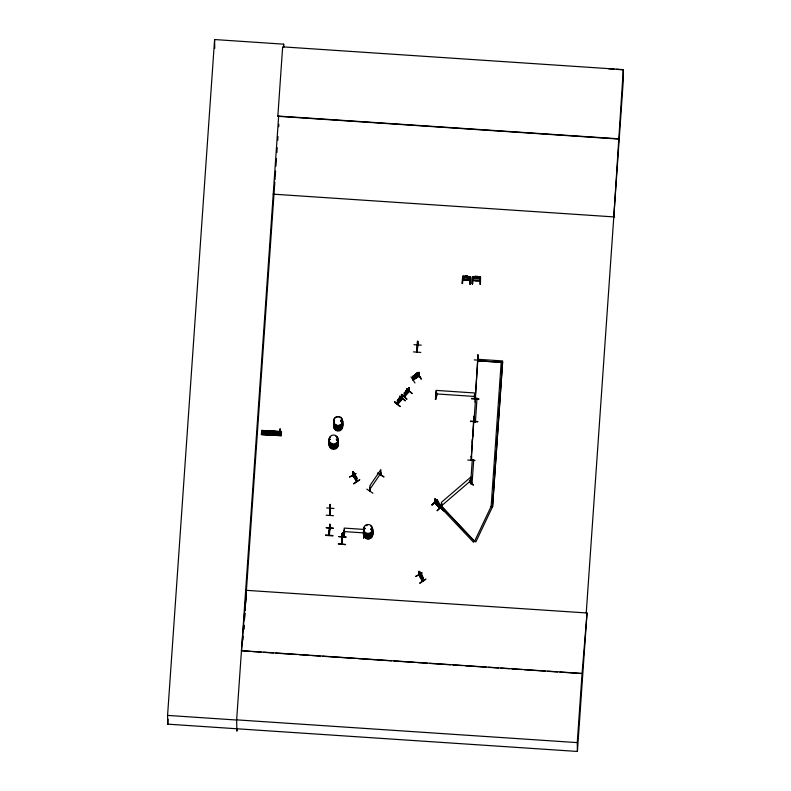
<?xml version="1.0" encoding="UTF-8"?>
<svg xmlns="http://www.w3.org/2000/svg" width="791" height="791" viewBox="0 0 791 791"><rect width="100%" height="100%" fill="white"/><g stroke="black" fill="none" stroke-linecap="round" stroke-linejoin="round"><path stroke-width="1.19" d="M280.281 433.409C280.143 432.232 280.894 434.427 281.448 432.252M281.112 433.517L281.388 432.608M281.141 433.517L281.161 433.211M281.537 433.122L281.349 433.339M417.658 343.67L417.618 342.384M280.034 429.187L280.014 434.605L280.044 428.999L279.806 433.409M342.473 535.616L342.157 533.5L341.771 544.129L342.582 534.33M330.055 512.37L330.47 504.431M329.096 534.617L329.857 524.324L329.096 535.2L329.056 534.489M345.558 544.406L338.232 543.852L345.538 544.712M420.802 352.4L413.485 351.896M475.075 460.52L467.748 460.055M478.871 398.901L471.555 398.387M417.47 344.985L417.312 352.114L417.618 343.304M332.873 535.527L325.556 534.963M342.365 536.773L342.434 535.25M342.414 534.439C341.386 555.381 343.284 520.458 342.177 537.514M342.127 541.182L342.493 533.856L341.781 544.05L341.821 543.199M417.302 347.417L417.203 349.474M281.458 432.015L281.26 435.722L261.425 434.605L261.653 430.62L261.594 431.431M261.455 434.061L281.299 435.169L281.339 434.447L261.485 433.577L281.28 435.406L261.435 434.229L281.289 435.238M261.495 433.359L281.339 434.467M279.085 432.677L261.574 431.708L261.613 431.135L281.448 432.272L281.487 431.55L261.653 430.433L281.477 431.807M281.448 432.311L281.418 432.736M330.322 508.02L330.391 506.497M329.709 527.923L329.788 526.391M342.137 537.573L342.543 536.96M261.425 434.556L281.27 435.633M261.584 431.659L279.085 432.598M342.295 538.038L342.157 537.623M280.192 428.999L279.955 433.419M329.412 530.514L329.283 531.414L329.54 528.793M478.852 399.287L471.525 398.822M263.66 430.779L263.452 434.338M264.797 434.457L265.005 430.858M266.814 434.575L267.022 430.966M268.604 434.684L268.811 431.075M281.161 434.081L281.22 432.598M342.216 421.929A4.558 4.489 -1 0 1 337.806 428.376L337.806 428.297M417.658 343.62L417.252 349.177L417.549 341.91M462.537 283.593L463.002 276.326L462.953 277.611M463.625 277.997L469.271 278.313L470.081 278.017L470.072 276.781L462.616 276.375L462.191 283.583L463.022 276.326M463.615 276.346L465.256 276.435M463.477 279.747L462.804 280.123L463.566 280.093M467.659 276.573L470.072 276.781L469.973 280.607L469.389 280.37M469.33 280.113L469.35 276.751M469.389 280.498L470.121 280.123M470.072 276.781L469.33 276.998M470.081 278.017L469.211 278.373M469.923 284.018L470.368 276.741L469.963 283.949M470.319 284.028L470.744 276.83M472.682 283.959L473.087 276.682L472.276 283.939C470.922 272.529 474.61 277.779 479.425 277.107M472.306 283.929L472.731 276.721M472.899 280.4C491.854 278.65 468.677 285.333 473.7 276.623L475.421 276.731M479.356 278.679L480.167 278.294L473.71 278.353M473.611 280.123C471.06 280.202 481.818 280.775 479.494 280.41M479.297 276.939C482.194 277.463 475.144 276.395 478.862 277.147L478.881 277.957L477.685 278.234L474.234 277.69L474.214 276.89L475.421 276.81M480.434 277.097L480.414 284.404L480.533 277.166M480.483 277.107L480.058 284.365M330.47 508.791L330.074 511.065L330.163 510.225M329.531 528.902L329.461 530.969L329.55 530.128M613.796 216.902L623.268 69.608L282.654 46.857L277.839 116.297L618.453 139.048M341.761 539.907L341.969 540.569M346.013 537.148L338.696 536.585L346.013 537.04M413.94 344.698L421.257 345.133M417.252 347.902L417.213 348.554M417.361 342.137L417.658 341.504L417.43 347.447M417.005 347.892L417.015 352.114L417.065 351.184M417.272 352.133L417.727 344.797L417.43 345.637M417.302 352.035L417.391 351.481M435.366 399.455L436.227 392.207L435.772 399.485M436.019 392.267L436.672 392.554L436.8 396.054L436.138 395.925M435.673 399.465L436.128 392.267M436.8 395.638L436.059 395.945M474.234 359.895L481.561 360.34M470.437 421.455L477.754 421.9M474.392 398.486L474.402 394.828M475.203 398.249L474.392 398.615L474.541 398.13M475.045 395.124L475.322 394.472L475.282 395.114L474.392 395.085M471.574 460.026L471.337 459.304M436.138 396.093L435.97 390.388L475.015 392.998L475.134 398.674L475.134 397.744M477.665 357.334L477.952 356.701L478.011 360.914L477.922 354.576L475.411 398.624L474.471 398.605M471.218 460.085L471.337 459.433M471.485 456.674L471.268 456.012L471.535 460.125M475.015 402.085L475.421 394.897M474.116 418.914C473.878 417.312 473.997 424.055 473.938 421.761M477.972 360.854L478.09 360.281M474.244 421.652L473.849 422.186M478.09 360.152L478.011 360.914M333.476 515.712L326.159 515.168M332.843 535.903L325.526 535.388M344.273 529.97L343.778 537.188L344.461 529.99M344.243 533.787L344.204 529.97M363.811 534.894L363.672 529.397L344.154 528.091L344.619 533.609M363.385 531.503L363.474 534.914M363.82 534.607L363.583 538.434M237.073 728.719L236.904 731.151L236.638 719.859L577.252 742.611L577.41 751.45L167.732 724.16L167.573 715.41L214.598 39.55L283.662 44.167L283.722 47.44M243.776 629.527L244.024 625.849M244.439 619.729L244.844 613.598M245.091 609.93L246.416 590.333L587.041 612.985L577.41 751.45M342.285 537.791L342.147 539.818L342.226 538.978M167.732 724.16L168.078 719.237M278.64 116.346L236.638 720.028L167.573 715.41M283.494 46.61L283.662 44.167M242.956 640.097L243.233 636.211M243.717 629.171L244.004 625.137M244.35 620.213L244.815 613.391M245.032 610.365L274.823 182.118M275.001 179.656L275.594 171.044M275.94 166.12L276.455 158.744M276.88 152.584L277.226 147.66M277.74 140.284L277.997 136.586M278.679 126.748L278.847 124.286M326.663 507.931L333.99 508.425M330.163 509.888L330.134 504.747L329.956 515.386L329.689 511.144L329.896 511.817M329.985 515.248L330.519 508.346M329.906 528.111C328.977 541.687 329.59 532.165 329.283 531.71M329.521 524.641L329.728 525.313M333.377 528.319L326.06 527.716L333.377 528.21M417.529 343.531L417.608 342.493M470.457 421.079L477.784 421.504M475.312 396.489L477.982 358.076M471.248 458.038L473.928 419.616M473.947 422.265L475.609 398.14L477.032 398.348M492.575 506.517L502.601 362.456L478.16 360.825L478.248 359.322L502.651 360.943L492.575 506.517L491.152 506.418L474.56 541.301L441.21 506.003L440.162 506.962L473.522 542.26L474.56 541.192L475.856 541.894L492.447 506.912L491.152 506.309L501.178 362.367M473.72 459.68L472.049 483.795L470.625 483.706L472.296 459.591L473.72 459.789L472.296 459.7M473.938 422.157L475.371 422.354L477.032 398.239M577.252 742.611L582.067 673.428L241.453 650.677L250.065 651.418M417.549 341.959L417.678 341.228L417.401 345.479M417.628 341.959L417.678 341.228M337.797 428.346L337.806 428.327A4.558 4.489 -1 0 1 334.336 421.405M342.355 533.895L342.493 533.174L342.513 534.409M241.453 650.845L246.416 590.333M330.292 506.734L330.381 505.696M329.689 526.628L329.768 525.59M329.798 525.006L329.857 524.324M417.351 347.872L417.43 347.031M413.258 380.016L413.189 376.17L418.973 372.432L419.042 375.933L413.011 379.779L413.634 379.383M418.479 376.289L419.101 375.893M419.171 376.17L419.181 372.334C414.029 373.125 420.505 375.161 421.168 379.018L417.49 372.759L415.127 374.331L415.265 375.745L417.154 374.548L417.084 373.105M435.287 503.214L434.872 502.928M435.485 503.175L435.149 502.562M439.104 507.515C438.906 507.951 439.934 503.175 439.104 504.164M435.337 503.264L439.845 508.04L439.707 504.085L434.921 498.864L435.04 502.68L439.796 507.822M370.237 490.914L369.951 487.305L370.218 490.815M270.482 433.142L270.443 432.489M329.56 439.569L329.54 438.956M329.422 439.203L329.946 439.341M329.768 439.45L329.521 438.946M329.58 439.519L330.144 439.252M333.871 420.871L334.405 420.525M334.188 424.025L333.99 423.432M337.213 439.094L337.312 440.35L336.383 439.499M336.61 439.915L336.59 439.4M336.59 439.539L336.729 440.083M341.959 421.524L341.158 421.662M342.137 423.828L342.127 424.52M364.621 528.872L363.949 528.922M370.86 529.565L371.365 528.576L372.205 529.308M371.928 529.179L371.226 529.624L371.276 528.774M372.156 529.288L371.968 529.782M372.175 532.205L372.245 531.878M397.695 404.122L401.907 399.317L402.342 395.371M401.759 399.079L402.263 398.644M404.171 396.331C405.516 397.379 404.27 387.007 404.834 396.143M329.817 528.793L329.778 524.324M356.701 478.881L353.31 473.977L352.934 472.82L356.721 478.773L352.915 471.663L352.954 475.529L356.82 481.482L356.375 480.908M380.768 475.065L380.857 475.391M422.483 580.169C424.638 583.896 416.442 573.979 419.141 572.12L419.003 571.428L419.457 575.541L419.092 574.75M422.938 580.752L419.022 574.869M435.534 503.224L434.981 499.19L434.842 502.957M441.269 507.624L442.04 507.377M470.596 482.985L470.872 482.302M269.454 433.616L270.482 433.102M333.911 420.95L334.494 420.812M341.653 420.901L341.059 421.465M341.979 421.247L341.574 421.761M336.333 439.499L337.233 439.064M401.887 397.319L402.471 396.261L397.576 401.492L398.18 401.373M366.846 489.135L372.937 493.218M352.677 475.638L356.83 481.551M401.502 394.264L406.979 399M356.83 481.422L356.701 477.626M394.452 401.986L400.167 406.515L394.719 401.61M422.631 580.92L422.265 580.307M402.401 398.98L397.596 404.122L397.606 400.286L402.154 395.203L402.401 398.901L402.332 395.114M404.241 396.301L404.428 392.83M408.611 391.654L409.085 391.199M418.419 376.279L419.151 376.12M469.429 280.093L462.972 279.678M377.851 473.077L384.03 476.973L377.831 473.048M380.718 472.009L380.787 475.549L380.857 469.607L369.941 485.595L370.069 491.092M370 489.095L380.916 473.107M397.349 403.914L402.105 398.713M404.438 392.939L409.165 387.916L408.779 391.901L404.863 396.222M441.971 507.535L441.348 507.595M441.566 507.97L442.04 507.446L441.329 507.693M470.427 479.603L470.754 478.98L470.348 482.708M470.981 482.777L470.882 477.042L441.388 502.364L441.596 507.871M399.277 398.427L398.486 400.256L400.8 398.081L401.591 396.054L400.77 396.657M406.099 390.972L405.308 392.801L407.622 390.625L408.413 388.599L407.602 389.33M419.131 373.53L413.772 377.396L418.558 374.43M418.508 374.44L419.24 373.56M394.452 401.966L400.137 406.534M406.722 399.346L401.294 394.491M269.167 432.252L269.454 433.646M470.279 482.866L470.813 482.352M372.047 529.604L370.999 529.673M406.722 388.569L412.17 393.394M399.158 397.992L400.829 396.281L400.8 397.735L399.297 399.376L399.218 398.041M406.04 390.586L407.652 388.826L407.622 390.279L406.119 391.921L406.09 390.546M397.537 404.181L397.339 400.464C399.267 398.259 397.25 409.807 397.784 399.979M408.967 387.748L408.957 391.278L404.221 396.509L404.606 392.524M397.972 400.147L397.339 400.464M399.277 398.575L400.78 396.934M404.794 392.692L404.161 393.008M406.099 391.12L407.602 389.479M404.458 394.086L409.293 388.806M409.273 391.238L404.409 396.548M399.633 396.242L405.358 400.849L399.702 396.232M470.131 280.41C452.284 279.233 471.466 281.072 469.488 280.054M475.203 398.377L474.481 398.18M411.913 393.611L406.485 388.757M413.683 379.611L413.525 377.089M438.619 505.498L443.494 510.887M438.906 505.182L443.741 510.67M413.159 376.279L417.193 373.115M435.485 499.339L439.252 503.422M434.941 500.021L439.786 505.291L435.554 501L435.04 498.874M435.287 503.343L435.416 499.675M436.503 500.06L438.165 501.781L438.135 503.106L436.642 501.454L436.563 500.001L438.165 501.781M437.65 500.317L431.876 504.796L437.581 500.238M437.403 500.031L431.896 504.816M437.611 500.219L432.143 505.103M438.105 502.265L438.926 503.996L436.652 501.801L435.831 499.764L436.632 500.505M441.259 507.852L441.754 503.877L441.981 507.664M441.922 504.065L441.259 504.302M439.312 507.436L439.302 503.996M437.047 510.551L442.515 505.667L437.265 510.798M470.259 479.415L470.427 483.153L470.981 482.648M469.34 480.651L473.384 485.229L469.617 480.473M441.447 505.864L470.952 480.542M402.451 395.105L401.877 395.569M415.245 374.805L414.257 376.397L417.154 374.885L418.142 373.095L417.134 373.599M414.968 382.963L411.023 376.902M341.93 421.86L340.842 421.494M336.788 439.242L337.441 439.756M364.522 529.031L364.344 529.11A4.558 4.489 -1 0 1 365.126 528.259M419.101 375.765L413.12 380.056L412.951 376.279L413.644 376.14L413.564 379.423M413.644 376.14L412.951 376.279M415.245 374.944L417.134 373.738M413.248 379.888L418.726 376.516L418.973 372.432M352.954 471.733C354.328 483.034 351.184 471.06 353.241 472.583L353.32 475.856M353.241 472.583L352.677 472.168M355.91 473.542L349.474 477.111L355.871 473.552M352.905 475.342L353.29 475.875M355.386 475.134L354.111 473.127L355.436 476.419L355.416 475.045M355.396 475.569L356.079 477.418L353.597 472.741L354.23 473.601M356.266 476.933L352.915 471.663M356.138 477.606L356.701 478.021L356.138 477.606L356.138 480.948M356.682 477.724L356.316 476.874M353.626 483.617L359.816 479.672L353.804 483.894M420.229 572.526L421.554 575.818L421.534 574.434L420.298 572.911M422.028 573.01L415.591 576.51L421.999 572.902M418.844 575.067C417.154 566.168 422.918 575.373 422.809 578.27M422.285 580.604L422.463 576.866L422.71 581.118M422.493 578.043L419.042 572.219L422.878 578.231M422.463 576.866L422.256 580.406M419.734 582.987L425.934 579.071L419.912 583.293M417.233 372.917L421.168 379.018M477.724 360.132L477.705 356.692M269.345 432.173L270.512 432.726M341.178 420.753L342.187 421.247M337.095 440.192L337.49 439.588M364.107 528.418L364.671 528.695M371.286 528.803L371.829 528.971M404.399 394.037L405.002 393.918M439.648 504.134L439.618 508.208L434.842 502.829M473.601 280.419L472.959 280.36M462.854 276.455L463.655 276.277L462.854 276.375L462.873 280.063M473.74 276.642L472.939 276.731L473.028 280.439M472.939 276.81L473.73 276.721M475.134 398.674L475.025 395.105M465.335 276.455L464.139 276.524L464.149 277.334L468.796 277.592L468.786 276.791L467.58 276.583M371.414 528.833L371.533 528.833A4.558 4.489 -1 0 1 370.129 535.804A4.558 4.489 -1 0 1 363.652 532.64M413.861 377.416L413.139 377.366L413.812 377.455M475.421 276.959L477.665 277.077M465.335 276.593L467.58 276.721M472.899 276.988L473.562 277.028M462.824 276.632L463.477 276.672L463.615 280.172M261.633 430.67L281.477 431.777M261.594 431.372L281.438 432.479M261.485 433.577L281.319 434.674M342.108 537.316L342.157 533.5M277.839 116.04L618.453 138.791M273.182 194.151L614.597 216.952M478.16 360.825L502.592 362.347M436.029 393.888L475.075 396.489M472.049 483.795L470.625 483.706M492.575 506.408L491.152 506.309L492.447 506.912M344.214 531.592L363.731 532.897M342.226 538.631L342.117 534.152M252.517 651.586L261.129 652.16M263.591 652.318L273.429 652.98M275.881 653.148L296.793 654.543M299.245 654.701L309.083 655.363M311.545 655.521L320.157 656.105M322.609 656.263L355.812 658.478M358.274 658.646L391.476 660.861M393.928 661.029L414.84 662.423M417.292 662.591L427.13 663.244M429.592 663.412L450.494 664.806M452.956 664.974L462.794 665.627M465.256 665.795L486.158 667.189M488.62 667.357L498.459 668.009M500.911 668.177L509.523 668.751M511.985 668.909L521.813 669.572M524.275 669.74L545.177 671.134M547.639 671.292L557.477 671.955M559.939 672.113L580.841 673.517M608.467 68.777L614.162 69.193M616.436 69.361L623.268 69.865M441.872 507.189L441.754 503.877M479.544 280.934L479.415 277.354M469.182 276.672L470.062 276.86M363.751 534.568L363.791 534.578A4.568 4.499 -1 0 0 369.615 537.89A4.568 4.499 -1 0 0 372.264 531.651M472.959 277.888L473.76 278.422M462.873 277.522L463.684 277.987M462.873 277.601L463.684 278.066M329.699 515.248L329.689 511.144M408.7 388.124L409.273 387.649L409.194 391.367M408.72 388.401L408.532 391.664M405.981 390.972L406.03 390.497M401.897 395.856L401.907 399.415M398.061 399.623L397.557 400.335M473.868 422.424L473.868 416.125L471.288 460.036M329.076 531.048L329.096 535.2M356.514 480.869L356.553 481.65L356.355 477.467M441.21 506.003L474.56 541.301M439.44 507.397L439.845 507.941M420.347 572.991L419.705 572.13L422.196 576.817L421.534 574.869M342.078 423.669L342.177 423.828A4.568 4.499 -1 0 1 337.836 430.245A4.568 4.499 -1 0 1 334.356 423.254M422.256 576.995L422.602 577.549M418.825 575.166L418.785 571.567M422.869 580.703L422.819 577.015M623.268 69.608L623.427 78.536L586.24 613.025L587.031 613.084L582.067 673.428M480.147 277.137L480.216 280.894M480.068 277.216L480.088 278.363M477.25 276.553L475.816 276.623M473.107 276.682L473.038 277.967M474.155 418.261L474.293 421.84M470.348 276.741L469.973 283.949M472.692 432.944L472.751 436.434M472.237 439.539L472.296 443.039M471.525 456.031L471.654 459.601M470.754 478.98L470.952 482.747M417.411 341.485L417.559 345.242M416.788 373.451L415.582 374.232M407.325 389.409L406.356 390.319M402.392 395.055L402.411 396.321M400.513 396.864L399.544 397.774M330.391 504.421L330.401 508.989M330.134 504.747L330.163 508.326M329.442 528.398L329.55 529.782M279.441 431.906L279.253 435.268L279.263 434.763M214.598 39.55L214.756 48.291M341.544 420.051A4.568 4.499 -1 0 1 341.396 426.122A4.568 4.499 -1 0 1 335.236 426.507A4.568 4.499 -1 0 1 334.316 420.505M340.664 420.1A4.558 4.489 -1 0 1 341.9 426.319A4.558 4.489 -1 0 1 335.572 427.545A4.558 4.489 -1 0 1 334.336 421.326M342.187 420.061A4.568 4.499 -1 0 1 337.777 426.527A4.568 4.499 -1 0 1 334.296 419.537M342.206 420.871A4.568 4.499 -1 0 1 337.787 427.328A4.568 4.499 -1 0 1 334.306 420.337M342.187 419.902A4.568 4.499 -1 0 1 337.767 426.359A4.568 4.499 -1 0 1 334.296 419.378M342.256 424.589A4.558 4.489 -1 0 1 337.856 431.046L337.846 431.046A4.558 4.489 -1 0 1 334.385 424.065M342.236 422.819A4.568 4.499 -1 0 1 337.826 429.276A4.568 4.499 -1 0 1 334.346 422.285M342.246 423.62A4.568 4.499 -1 0 1 337.836 430.077A4.568 4.499 -1 0 1 334.356 423.086M342.236 422.651A4.568 4.499 -1 0 1 337.816 429.118A4.568 4.499 -1 0 1 334.336 422.127M338.093 440.478A4.568 4.499 -1 0 1 333.308 445.827A4.568 4.499 -1 0 1 329.293 439.895M338.103 441.23A4.558 4.489 -1 0 1 333.318 446.569A4.558 4.489 -1 0 1 329.313 440.646M338.083 439.519A4.568 4.499 -1 0 1 333.288 444.868A4.568 4.499 -1 0 1 329.274 438.926M329.807 437.878A4.568 4.499 -1 0 1 330.598 436.998M336.145 436.652A4.568 4.499 -1 0 1 337.698 438.402M338.093 440.32A4.568 4.499 -1 0 1 333.298 445.669A4.568 4.499 -1 0 1 329.293 439.727M338.073 439.351A4.568 4.499 -1 0 1 333.288 444.7A4.568 4.499 -1 0 1 329.274 438.768M329.807 437.71A4.568 4.499 -1 0 1 330.589 436.83M336.145 436.494A4.568 4.499 -1 0 1 337.698 438.244M338.143 443.227A4.568 4.499 -1 0 1 333.347 448.586A4.568 4.499 -1 0 1 329.343 442.644M338.143 443.069A4.568 4.499 -1 0 1 333.347 448.418A4.568 4.499 -1 0 1 329.343 442.485M338.153 443.988A4.558 4.489 -1 0 1 333.367 449.328A4.558 4.489 -1 0 1 329.363 443.395M338.133 442.268A4.568 4.499 -1 0 1 333.337 447.617A4.568 4.499 -1 0 1 329.323 441.675M338.123 442.1A4.568 4.499 -1 0 1 333.327 447.459A4.568 4.499 -1 0 1 329.323 441.516M372.215 528.902A4.568 4.499 -1 0 1 368.992 535.289A4.568 4.499 -1 0 1 363.553 530.583A4.568 4.499 -1 0 0 369.545 534.014A4.568 4.499 -1 0 0 372.195 527.775M363.791 529.426A4.568 4.499 -1 0 1 364.325 528.378M372.215 528.744A4.568 4.499 -1 0 1 369.565 534.983A4.568 4.499 -1 0 1 363.623 531.592M363.791 529.268A4.568 4.499 -1 0 1 364.315 528.22M364.344 529.278A4.558 4.489 -1 0 1 365.135 528.398M371.562 528.685A4.558 4.489 -1 0 1 370.129 535.665A4.558 4.489 -1 0 1 363.652 532.501M363.534 529.456A4.568 4.499 -1 0 1 364.305 527.251M366.085 525.718A4.568 4.499 -1 0 1 367.212 525.343M370.643 526.025A4.568 4.499 -1 0 1 371.533 526.796M372.195 527.943A4.568 4.499 -1 0 1 369.545 534.172A4.568 4.499 -1 0 1 363.613 530.781M363.534 529.614A4.568 4.499 -1 0 1 364.305 527.409M372.254 531.493A4.568 4.499 -1 0 1 369.615 537.732A4.568 4.499 -1 0 1 363.672 534.34M363.623 534.143A4.558 4.489 -1 0 0 369.051 538.839A4.558 4.489 -1 0 0 372.264 532.472A4.558 4.489 -1 0 1 369.051 538.79A4.558 4.489 -1 0 1 363.623 534.083M372.245 530.524A4.568 4.499 -1 0 1 369.595 536.763A4.568 4.499 -1 0 1 363.652 533.371M372.245 530.692A4.568 4.499 -1 0 1 369.595 536.931A4.568 4.499 -1 0 1 363.662 533.539M342.019 539.333L342.048 540.273L342.009 539.363M261.623 430.917L281.458 432.074L261.623 430.957M329.946 510.59L329.896 511.51L330.025 510.61M270.819 431.144L270.611 434.793L270.819 431.144M465.246 275.921L465.355 277.404L467.59 277.522L467.659 276.059L465.246 276M475.332 276.286L477.734 276.415L477.675 277.888L475.431 277.76L475.332 276.286M467.174 276.197L465.731 276.118L467.174 276.197M335.522 424.797A4.558 4.489 -1 0 0 342.612 421.376A4.558 4.489 -1 0 0 336.066 417.045A4.558 4.489 -1 0 0 335.522 424.797M335.522 424.876A4.558 4.489 -1 0 0 342.622 421.455A4.558 4.489 -1 0 0 336.066 417.124A4.558 4.489 -1 0 0 335.522 424.876M331.043 443.217A4.558 4.489 -1 0 0 338.133 439.796A4.558 4.489 -1 0 0 331.577 435.465A4.558 4.489 -1 0 0 331.043 443.217M365.531 532.669A4.558 4.489 -1 0 0 372.62 529.248A4.558 4.489 -1 0 0 366.075 524.917A4.558 4.489 -1 0 0 365.531 532.669"/></g></svg>
